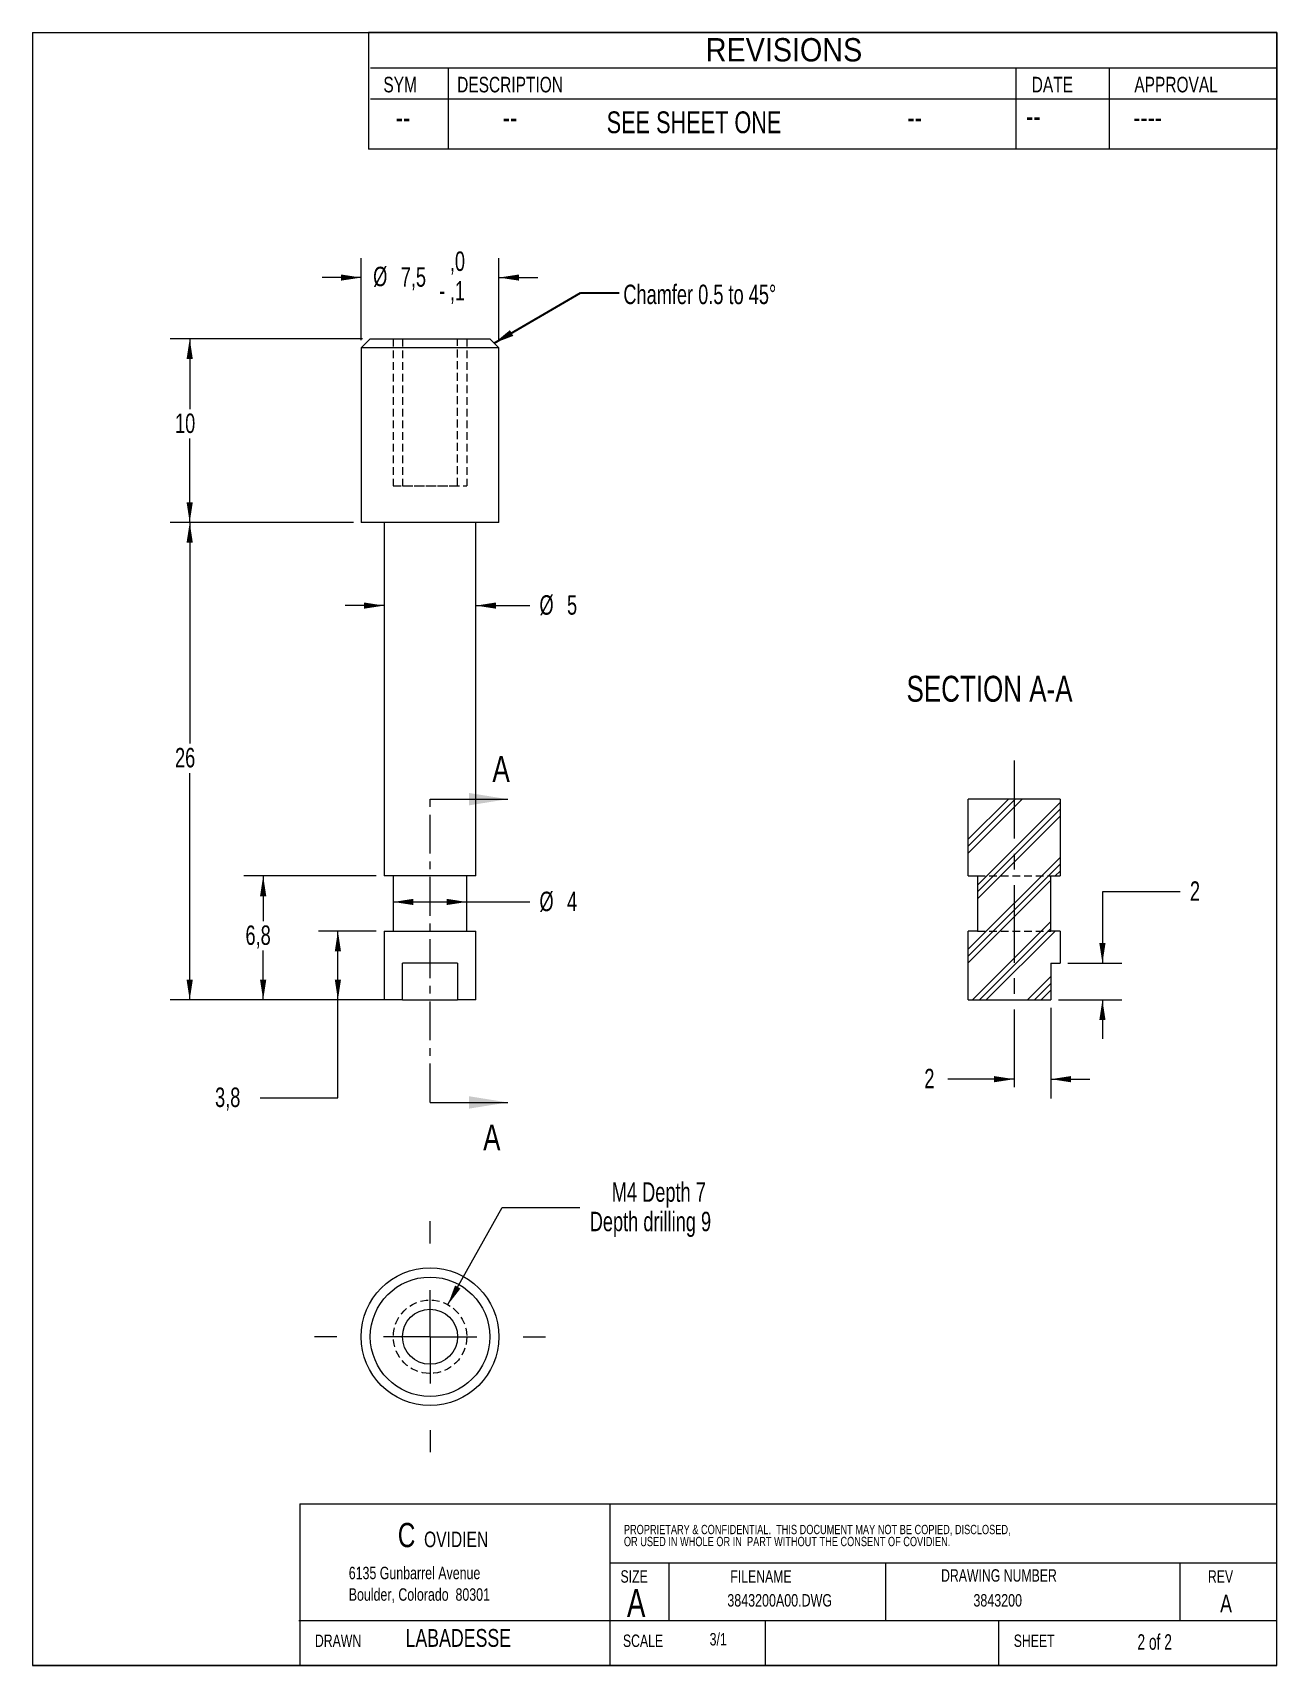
# Paper-space layout 'Sheet2' of a CAD drawing. Header units: millimetres. Extents: x 6 to 210, y 6 to 273.
import ezdxf

# ---------------------------------------------------------------- set-up
doc = ezdxf.new("R2010")
doc.units = ezdxf.units.MM
for name, pattern in [('CENTER', [10.16, 6.35, -1.27, 1.27, -1.27]), ('CENTERX2', [20.32, 12.7, -2.54, 2.54, -2.54]), ('HIDDEN', [1.905, 1.27, -0.635])]:
    doc.linetypes.add(name, pattern=pattern)
doc.styles.add('SLDTEXTSTYLE0', font='TXT', dxfattribs={"width": 0.736842})
doc.styles.add('SLDTEXTSTYLE1', font='TXT', dxfattribs={"width": 0.744681})
doc.styles.add('SLDTEXTSTYLE3', font='TXT', dxfattribs={"width": 0.7})
doc.styles.add('SLDTEXTSTYLE4', font='TXT', dxfattribs={"width": 0.75})
doc.styles.add('SLDTEXTSTYLE5', font='TXT', dxfattribs={"width": 0.921053})
doc.styles.add('SLDTEXTSTYLE6', font='TXT', dxfattribs={"width": 0.663121})
doc.dimstyles.new('SLDDIMSTYLE0', dxfattribs={"dimtxt": 3.175, "dimasz": 3.302, "dimexe": 0, "dimexo": 0.0625, "dimgap": 0.79375, "dimtad": 0, "dimtih": 1, "dimtoh": 1, "dimdec": 0, "dimlfac": 0.333333, "dimrnd": 1e-09, "dimzin": 12, "dimdsep": 46, "dimtxsty": 'SLDTEXTSTYLE3', "dimsah": 1, "dimcen": 0.09, "dimadec": 0, "dimazin": 0, "dimtfac": 1, "dimtdec": 0, "dimtofl": 0, "dimtmove": 0, "dimatfit": 3, "dimfxl": 0, "dimtolj": 1, "dimtzin": 12, "dimarcsym": 0})
doc.dimstyles.new('SLDDIMSTYLE1', dxfattribs={"dimtxt": 3.175, "dimasz": 3.302, "dimexe": 0, "dimexo": 0.0625, "dimgap": 0.79375, "dimtad": 0, "dimtih": 1, "dimtoh": 1, "dimdec": 0, "dimlfac": 0.333333, "dimrnd": 1e-09, "dimzin": 12, "dimdsep": 46, "dimtxsty": 'SLDTEXTSTYLE3', "dimsah": 1, "dimcen": 0.09, "dimadec": 0, "dimazin": 0, "dimtfac": 1, "dimtdec": 0, "dimtofl": 0, "dimtmove": 0, "dimatfit": 3, "dimfxl": 0, "dimtolj": 1, "dimtzin": 12, "dimarcsym": 0})
doc.dimstyles.new('SLDDIMSTYLE2', dxfattribs={"dimtxt": 3.175, "dimasz": 3.302, "dimexe": 0, "dimexo": 0.0625, "dimgap": 0.79375, "dimtad": 0, "dimtih": 1, "dimtoh": 1, "dimdec": 1, "dimlfac": 0.333333, "dimrnd": 1e-09, "dimzin": 12, "dimdsep": 46, "dimtxsty": 'SLDTEXTSTYLE3', "dimsah": 1, "dimcen": 0.09, "dimadec": 0, "dimazin": 0, "dimtfac": 1, "dimtdec": 1, "dimtofl": 0, "dimtmove": 0, "dimatfit": 3, "dimfxl": 0, "dimtolj": 1, "dimtzin": 12, "dimarcsym": 0})
doc.dimstyles.new('SLDDIMSTYLE3', dxfattribs={"dimtxt": 3.175, "dimasz": 3.302, "dimexe": 0, "dimexo": 0.0625, "dimgap": 0.79375, "dimtad": 0, "dimtih": 1, "dimtoh": 1, "dimdec": 1, "dimlfac": 0.333333, "dimrnd": 1e-09, "dimzin": 12, "dimdsep": 46, "dimtxsty": 'SLDTEXTSTYLE3', "dimsah": 1, "dimcen": 0.09, "dimadec": 0, "dimazin": 0, "dimtol": 1, "dimtm": 0.1, "dimtfac": 1, "dimtdec": 1, "dimtofl": 0, "dimtmove": 0, "dimatfit": 3, "dimfxl": 0, "dimtolj": 1, "dimarcsym": 0})
doc.dimstyles.new('SLDDIMSTYLE4', dxfattribs={"dimtxt": 0, "dimasz": 3.302, "dimexe": 0, "dimexo": 0.0625, "dimgap": 0, "dimtad": 0, "dimtih": 1, "dimtoh": 1, "dimdec": 0, "dimrnd": 1e-09, "dimzin": 0, "dimdsep": 46, "dimtxsty": 'Standard', "dimsah": 1, "dimcen": 0.09, "dimadec": 0, "dimazin": 0, "dimtfac": 3.302, "dimtdec": 0, "dimtofl": 0, "dimtmove": 0, "dimatfit": 3, "dimfxl": 0, "dimtolj": 1, "dimtzin": 0, "dimarcsym": 0})
doc.dimstyles.new('SLDDIMSTYLE5', dxfattribs={"dimtxt": 3.175, "dimasz": 3.302, "dimexe": 0, "dimexo": 0.0625, "dimgap": 0.79375, "dimtad": 0, "dimtih": 1, "dimtoh": 1, "dimlfac": 0.333333, "dimrnd": 1e-09, "dimzin": 12, "dimdsep": 46, "dimtxsty": 'SLDTEXTSTYLE3', "dimsah": 1, "dimcen": 0.09, "dimadec": 0, "dimazin": 0, "dimtfac": 1, "dimtmove": 0, "dimatfit": 3, "dimfxl": 0, "dimtolj": 1, "dimtzin": 12, "dimarcsym": 0})

# ---------------------------------------------------------------- blocks, each defined once
blk = doc.blocks.new('SW_NOTE_1')
at = {"color": 0, "linetype": 'Continuous', "lineweight": 0, "char_height": 1.524, "attachment_point": 1, "style": 'SLDTEXTSTYLE0'}
for s, insert in [('OR USED IN WHOLE OR IN  PART WITHOUT THE CONSENT OF COVIDIEN.', (0, 0)), ('PROPRIETARY & CONFIDENTIAL.  THIS DOCUMENT MAY NOT BE COPIED, DISCLOSED,', (0, 1.96))]:
    blk.add_mtext(s, dxfattribs=dict(at, insert=insert))
blk = doc.blocks.new('SW_NOTE_2')
at = {"color": 0, "linetype": 'Continuous', "lineweight": 0, "attachment_point": 1, "style": 'SLDTEXTSTYLE4'}
for s, insert, char_height in [('C', (0, 5.11), 3.96), ('OVIDIEN', (4.29, 3.69), 2.54)]:
    blk.add_mtext(s, dxfattribs=dict(at, insert=insert, char_height=char_height))
blk = doc.blocks.new('*D5')
at = {"color": 7, "linetype": 'Continuous', "lineweight": 0}
for p, q in [((58.73, 193.04), (28.83, 193.04)), ((32, 193.04), (32, 156.93)), ((32, 115.04), (32, 152.11)), ((62.48, 115.04), (28.83, 115.04))]:
    blk.add_line(p, q, dxfattribs=at)
for points in [[(32, 193.04), (31.49, 189.74), (32.51, 189.74)], [(32, 115.04), (32.51, 118.35), (31.49, 118.35)]]:
    blk.add_solid(points, dxfattribs=at)
at = {"color": 7, "linetype": 'Continuous', "lineweight": 0, "insert": (29.6, 156.21), "char_height": 3.175, "attachment_point": 1, "style": 'SLDTEXTSTYLE3'}
blk.add_mtext('26', dxfattribs=at)
blk = doc.blocks.new('*D6')
at = {"color": 7, "linetype": 'Continuous', "lineweight": 0}
for p, q in [((63.75, 179.46), (57.4, 179.46)), ((78.75, 179.46), (87.55, 179.46))]:
    blk.add_line(p, q, dxfattribs=at)
for points in [[(63.75, 179.46), (60.45, 179.97), (60.45, 178.95)], [(78.75, 179.46), (82.05, 178.95), (82.05, 179.97)]]:
    blk.add_solid(points, dxfattribs=at)
at = {"color": 7, "linetype": 'Continuous', "lineweight": 0, "attachment_point": 1, "style": 'SLDTEXTSTYLE3'}
for s, insert, char_height in [('%%c', (89.13, 181.15), 3.175), ('5', (93.63, 181.15), 3.17)]:
    blk.add_mtext(s, dxfattribs=dict(at, insert=insert, char_height=char_height))
blk = doc.blocks.new('*D7')
at = {"color": 7, "linetype": 'Continuous', "lineweight": 0}
for p, q in [((62.48, 126.29), (53.03, 126.29)), ((56.21, 115.04), (56.21, 126.29)), ((65.48, 115.04), (53.03, 115.04)), ((56.21, 99.04), (56.21, 115.04)), ((43.51, 99.04), (56.21, 99.04))]:
    blk.add_line(p, q, dxfattribs=at)
for points in [[(56.21, 126.29), (55.7, 122.99), (56.71, 122.99)], [(56.21, 115.04), (56.71, 118.35), (55.7, 118.35)]]:
    blk.add_solid(points, dxfattribs=at)
at = {"color": 7, "linetype": 'Continuous', "lineweight": 0, "insert": (36.14, 100.73), "char_height": 3.175, "attachment_point": 1, "style": 'SLDTEXTSTYLE3'}
blk.add_mtext('3,8', dxfattribs=at)
blk = doc.blocks.new('*D8')
at = {"color": 7, "linetype": 'Continuous', "lineweight": 0}
for p, q in [((62.48, 135.29), (40.83, 135.29)), ((44, 135.29), (44, 127.93)), ((44, 115.04), (44, 123.11)), ((65.48, 115.04), (40.83, 115.04))]:
    blk.add_line(p, q, dxfattribs=at)
for points in [[(44, 135.29), (43.49, 131.99), (44.51, 131.99)], [(44, 115.04), (44.51, 118.35), (43.49, 118.35)]]:
    blk.add_solid(points, dxfattribs=at)
at = {"color": 7, "linetype": 'Continuous', "lineweight": 0, "insert": (41.11, 127.21), "char_height": 3.175, "attachment_point": 1, "style": 'SLDTEXTSTYLE3'}
blk.add_mtext('6,8', dxfattribs=at)
blk = doc.blocks.new('*D9')
at = {"color": 7, "linetype": 'Continuous', "lineweight": 0}
for p, q in [((65.25, 131.05), (77.25, 131.05)), ((77.25, 131.05), (87.55, 131.05))]:
    blk.add_line(p, q, dxfattribs=at)
for points in [[(65.25, 131.05), (68.55, 130.54), (68.55, 131.56)], [(77.25, 131.05), (73.95, 131.56), (73.95, 130.54)]]:
    blk.add_solid(points, dxfattribs=at)
at = {"color": 7, "linetype": 'Continuous', "lineweight": 0, "attachment_point": 1, "style": 'SLDTEXTSTYLE3'}
for s, insert, char_height in [('%%c', (89.13, 132.73), 3.175), ('4', (93.63, 132.73), 3.17)]:
    blk.add_mtext(s, dxfattribs=dict(at, insert=insert, char_height=char_height))
blk = doc.blocks.new('*D10')
at = {"color": 7, "linetype": 'Continuous', "lineweight": 0}
for p, q in [((60.23, 223.04), (28.83, 223.04)), ((32, 223.04), (32, 211.55)), ((32, 193.04), (32, 206.73)), ((58.73, 193.04), (28.83, 193.04))]:
    blk.add_line(p, q, dxfattribs=at)
for points in [[(32, 223.04), (31.49, 219.74), (32.51, 219.74)], [(32, 193.04), (32.51, 196.35), (31.49, 196.35)]]:
    blk.add_solid(points, dxfattribs=at)
at = {"color": 7, "linetype": 'Continuous', "lineweight": 0, "insert": (29.6, 210.83), "char_height": 3.175, "attachment_point": 1, "style": 'SLDTEXTSTYLE3'}
blk.add_mtext('10', dxfattribs=at)
blk = doc.blocks.new('*D11')
at = {"color": 7, "linetype": 'Continuous', "lineweight": 0}
for p, q in [((60, 222.81), (60, 236.22)), ((82.5, 222.81), (82.5, 236.22)), ((60, 233.04), (53.65, 233.04)), ((82.5, 233.04), (88.85, 233.04))]:
    blk.add_line(p, q, dxfattribs=at)
for points in [[(60, 233.04), (56.7, 233.55), (56.7, 232.54)], [(82.5, 233.04), (85.8, 232.54), (85.8, 233.55)]]:
    blk.add_solid(points, dxfattribs=at)
at = {"color": 7, "linetype": 'Continuous', "lineweight": 0, "attachment_point": 1, "style": 'SLDTEXTSTYLE3'}
for s, insert, char_height in [('%%c', (61.97, 234.81), 3.175), ('7,5', (66.47, 234.73), 3.175), (',0', (74.49, 237.3), 3.175), (',1', (74.49, 232.48), 3.175), ('-', (72.73, 232.48), 3.17)]:
    blk.add_mtext(s, dxfattribs=dict(at, insert=insert, char_height=char_height))
blk = doc.blocks.new('SW_HATCH_0')
at = {"color": 0, "linetype": 'Continuous', "lineweight": 0}
for p, q in [((0, 0), (8.8, 8.8)), ((0, 1.12), (7.67, 8.8)), ((0, 2.25), (6.55, 8.8)), ((1.5, -5.24), (15, 8.26)), ((1.5, -6.36), (15, 7.14)), ((1.5, -7.48), (15, 6.02)), ((0, -15.72), (15, -0.72)), ((0, -16.84), (15, -1.84)), ((0, -17.96), (13.5, -4.46)), ((14.21, -3.75), (15, -2.96)), ((0.7, -24), (13.5, -11.2)), ((1.82, -24), (13.5, -12.32)), ((2.94, -24), (14.19, -12.75)), ((9.68, -24), (13.5, -20.18)), ((10.8, -24), (13.5, -21.3)), ((11.92, -24), (13.5, -22.42))]:
    blk.add_line(p, q, dxfattribs=at)
blk = doc.blocks.new('*D13')
at = {"color": 7, "linetype": 'Continuous', "lineweight": 0}
for p, q in [((172.66, 113.77), (172.66, 98.93)), ((166.66, 102.1), (155.83, 102.1)), ((172.66, 102.1), (179.01, 102.1))]:
    blk.add_line(p, q, dxfattribs=at)
for points in [[(166.66, 102.1), (163.36, 102.61), (163.36, 101.59)], [(172.66, 102.1), (175.97, 101.59), (175.97, 102.61)]]:
    blk.add_solid(points, dxfattribs=at)
at = {"color": 7, "linetype": 'Continuous', "lineweight": 0, "insert": (151.99, 103.79), "char_height": 3.17, "attachment_point": 1, "style": 'SLDTEXTSTYLE3'}
blk.add_mtext('2', dxfattribs=at)
blk = doc.blocks.new('*D14')
at = {"color": 7, "linetype": 'Continuous', "lineweight": 0}
for p, q in [((193.78, 132.72), (181.08, 132.72)), ((181.08, 132.72), (181.08, 121.04)), ((175.43, 121.04), (184.25, 121.04)), ((173.93, 115.04), (184.25, 115.04)), ((181.08, 115.04), (181.08, 108.69))]:
    blk.add_line(p, q, dxfattribs=at)
for points in [[(181.08, 121.04), (181.59, 124.35), (180.57, 124.35)], [(181.08, 115.04), (180.57, 111.74), (181.59, 111.74)]]:
    blk.add_solid(points, dxfattribs=at)
at = {"color": 7, "linetype": 'Continuous', "lineweight": 0, "insert": (195.37, 134.41), "char_height": 3.17, "attachment_point": 1, "style": 'SLDTEXTSTYLE3'}
blk.add_mtext('2', dxfattribs=at)
blk = doc.blocks.new('*D15')
at = {"color": 7, "linetype": 'Continuous', "lineweight": 0}
for p, q in [((74.18, 65.27), (83.05, 81.16)), ((83.05, 81.16), (95.75, 81.16))]:
    blk.add_line(p, q, dxfattribs=at)
blk.add_solid([(74.18, 65.27), (76.23, 67.9), (75.34, 68.4)], dxfattribs=at)
at = {"color": 7, "linetype": 'Continuous', "lineweight": 0, "char_height": 3.175, "attachment_point": 1, "style": 'SLDTEXTSTYLE3'}
for s, insert in [('M4 Depth 7', (100.94, 85.25)), ('Depth drilling 9', (97.34, 80.44))]:
    blk.add_mtext(s, dxfattribs=dict(at, insert=insert))
blk = doc.blocks.new('SW_CENTERMARKSYMBOL_0')
at = {"color": 0, "linetype": 'Continuous', "lineweight": 0}
for p, q in [((0, 15.24), (0, 18.87)), ((0, 0), (0, 7.62)), ((-15.24, 0), (-18.87, 0)), ((0, 0), (-7.62, 0)), ((0, 0), (0, -7.62)), ((0, 0), (7.62, 0)), ((15.24, 0), (18.87, 0)), ((0, -15.24), (0, -18.87))]:
    blk.add_line(p, q, dxfattribs=at)

psp = doc.layouts.new('Sheet2')

# ---------------------------------------------------------------- linework, layer by layer
at = {"color": 7, "linetype": 'Continuous', "lineweight": 0}
for p, q in [((6.35, 273.05), (209.55, 273.05)), ((6.35, 273.05), (6.35, 6.35)), ((209.55, 273.05), (61.214, 273.05)), ((61.214, 273.05), (61.214, 254)), ((209.55, 6.35), (209.55, 273.05)), ((209.55, 273.05), (209.55, 254)), ((209.55, 254), (61.214, 254)), ((71.253, 147.839), (83.953, 147.839)), ((71.253, 98.301), (83.953, 98.301)), ((209.55, 6.35), (209.55, 66.548)), ((209.55, 6.35), (209.55, 65.857)), ((209.55, 6.35), (209.55, 33.528)), ((209.55, 6.35), (6.35, 6.35)), ((6.35, 6.35), (209.55, 6.35)), ((209.55, 6.35), (6.35, 6.35)), ((209.55, 6.35), (49.985, 6.35))]:
    psp.add_line(p, q, dxfattribs=at)
at = {"color": 179, "linetype": 'Continuous', "lineweight": 0}
for p, q in [((61.519, 267.319), (209.651, 267.319)), ((74.219, 267.319), (74.219, 254)), ((166.929, 267.319), (166.929, 254)), ((182.169, 267.319), (182.169, 254)), ((61.519, 262.239), (209.651, 262.239))]:
    psp.add_line(p, q, dxfattribs=at)
at = {"color": 7, "linetype": 'Continuous', "lineweight": 15}
for p, q in [((61.503, 223.044), (60.003, 221.544)), ((60.003, 221.544), (60.003, 193.044)), ((82.503, 221.544), (60.003, 221.544)), ((61.503, 223.044), (81.003, 223.044)), ((82.503, 221.544), (81.003, 223.044)), ((82.503, 193.044), (82.503, 221.544)), ((82.503, 193.044), (60.003, 193.044)), ((63.753, 193.044), (63.753, 135.294)), ((78.753, 135.294), (78.753, 193.044)), ((159.165, 135.294), (159.165, 147.839)), ((174.165, 147.839), (159.165, 147.839)), ((174.165, 147.839), (174.165, 135.294)), ((78.753, 135.294), (63.753, 135.294)), ((65.253, 135.294), (65.253, 126.294)), ((77.253, 126.294), (77.253, 135.294)), ((159.165, 135.294), (160.665, 135.294)), ((160.665, 135.294), (160.665, 126.294)), ((172.665, 135.294), (174.165, 135.294)), ((172.665, 126.294), (172.665, 135.294)), ((63.753, 126.294), (63.753, 115.044)), ((63.753, 126.294), (78.753, 126.294)), ((78.753, 115.044), (78.753, 126.294)), ((159.165, 115.044), (159.165, 126.294)), ((160.665, 126.294), (159.165, 126.294)), ((174.165, 126.294), (172.665, 126.294)), ((174.165, 126.294), (174.165, 121.044)), ((75.753, 121.044), (66.753, 121.044)), ((66.753, 115.044), (66.753, 121.044)), ((75.753, 121.044), (75.753, 115.044)), ((172.665, 121.044), (174.165, 121.044)), ((172.665, 121.044), (172.665, 115.044)), ((66.753, 115.044), (63.753, 115.044)), ((66.753, 115.044), (75.753, 115.044)), ((78.753, 115.044), (75.753, 115.044)), ((159.165, 115.044), (172.665, 115.044))]:
    psp.add_line(p, q, dxfattribs=at)
at = {"color": 7, "linetype": 'HIDDEN', "lineweight": 0}
for p, q in [((65.253, 223.044), (65.253, 199.044)), ((66.753, 223.044), (66.753, 199.044)), ((75.753, 199.044), (75.753, 223.044)), ((77.253, 223.044), (77.253, 199.044)), ((65.253, 199.044), (77.253, 199.044)), ((66.753, 199.044), (75.753, 199.044)), ((160.665, 135.294), (172.665, 135.294)), ((160.665, 126.294), (172.665, 126.294))]:
    psp.add_line(p, q, dxfattribs=at)
at = {"color": 7, "linetype": 'CENTERX2', "lineweight": 0}
psp.add_line((166.665, 154.136), (166.665, 100.332), dxfattribs=at)
at = {"color": 7, "linetype": 'CENTER', "lineweight": 0}
psp.add_line((71.253, 98.301), (71.253, 147.839), dxfattribs=at)
at = {"color": 5, "linetype": 'Continuous', "lineweight": 0}
for p, q in [((49.985, 32.746), (209.55, 32.746)), ((49.985, 32.746), (49.985, 6.35)), ((100.62, 32.746), (100.62, 6.35)), ((100.62, 23.094), (209.55, 23.094)), ((110.272, 23.094), (110.272, 13.696)), ((145.676, 23.094), (145.676, 13.696)), ((193.75, 23.094), (193.75, 13.696)), ((49.82, 13.696), (209.55, 13.696)), ((126.02, 13.696), (126.02, 6.35)), ((164.12, 13.696), (164.12, 6.35))]:
    psp.add_line(p, q, dxfattribs=at)
at = {"color": 7, "linetype": 'Continuous', "lineweight": 15}
for radius in [11.25, 9.75, 4.5]:
    psp.add_circle((71.253, 60.029), radius, dxfattribs=at)
at = {"color": 7, "linetype": 'HIDDEN', "lineweight": 0}
psp.add_circle((71.253, 60.029), 6, dxfattribs=at)
at = {"color": 7, "linetype": 'Continuous', "lineweight": 0}
for points in [[(83.953, 147.839), (77.603, 148.855), (77.603, 146.823)], [(83.953, 98.301), (77.603, 99.317), (77.603, 97.285)]]:
    psp.add_solid(points, dxfattribs=at)

# ---------------------------------------------------------------- block references
for name, p in [('SW_HATCH_0', (159.165, 139.044)), ('SW_CENTERMARKSYMBOL_0', (71.253, 60.029)), ('SW_NOTE_2', (65.99, 24.505))]:
    psp.add_blockref(name, p, dxfattribs=at)
at = {"color": 1, "linetype": 'Continuous', "lineweight": 0}
psp.add_blockref('SW_NOTE_1', (102.92, 27.342), dxfattribs=at)

# ---------------------------------------------------------------- texts
at = {"color": 7, "linetype": 'Continuous', "lineweight": 0, "attachment_point": 1}
for s, insert, char_height, style in [('REVISIONS', (116.295, 272.159), 3.81, 'SLDTEXTSTYLE5'), ('REVISIONS', (116.295, 272.159), 3.81, 'SLDTEXTSTYLE5'), ('SYM', (63.632, 265.835), 2.54, 'SLDTEXTSTYLE1'), ('SYM', (63.632, 265.835), 2.54, 'SLDTEXTSTYLE1'), ('DESCRIPTION ', (75.684, 265.835), 2.54, 'SLDTEXTSTYLE1'), ('DESCRIPTION ', (75.684, 265.835), 2.54, 'SLDTEXTSTYLE1'), ('DATE', (169.529, 265.835), 2.54, 'SLDTEXTSTYLE1'), ('DATE', (169.529, 265.835), 2.54, 'SLDTEXTSTYLE1'), ('APPROVAL', (186.294, 265.835), 2.54, 'SLDTEXTSTYLE1'), ('APPROVAL', (186.294, 265.835), 2.54, 'SLDTEXTSTYLE1'), ('--', (65.65, 260.961), 3.556, 'SLDTEXTSTYLE1'), ('--', (65.65, 260.961), 3.556, 'SLDTEXTSTYLE1'), ('--', (83.13, 260.961), 3.556, 'SLDTEXTSTYLE1'), ('--', (83.13, 260.961), 3.556, 'SLDTEXTSTYLE1'), ('SEE SHEET ONE', (100.111, 260.185), 3.556, 'SLDTEXTSTYLE1'), ('SEE SHEET ONE', (100.111, 260.185), 3.556, 'SLDTEXTSTYLE1'), ('--', (149.233, 260.961), 3.556, 'SLDTEXTSTYLE1'), ('--', (149.233, 260.961), 3.556, 'SLDTEXTSTYLE1'), ('--', (168.605, 261.176), 3.556, 'SLDTEXTSTYLE1'), ('--', (168.605, 261.176), 3.556, 'SLDTEXTSTYLE1'), ('----', (186.108, 260.991), 3.556, 'SLDTEXTSTYLE1'), ('----', (186.108, 260.991), 3.556, 'SLDTEXTSTYLE1'), ('Chamfer 0.5 to 45°', (102.829, 231.885), 3.175, 'SLDTEXTSTYLE3'), ('SECTION A-A ', (149.078, 167.991), 4.23333, 'SLDTEXTSTYLE4'), ('6135 Gunbarrel Avenue', (57.982, 22.453), 2.032, 'SLDTEXTSTYLE1'), ('SIZE', (102.364, 21.882), 2.032, 'SLDTEXTSTYLE0'), ('FILENAME', (120.304, 21.882), 2.032, 'SLDTEXTSTYLE0'), ('DRAWING NUMBER', (154.725, 22.051), 2.032, 'SLDTEXTSTYLE0'), ('REV', (198.312, 21.882), 2.032, 'SLDTEXTSTYLE0'), ('Boulder, Colorado  80301', (57.982, 18.935), 2.032, 'SLDTEXTSTYLE1'), ('3843200A00.DWG', (119.818, 17.986), 2.032, 'SLDTEXTSTYLE4'), ('3843200', (160.013, 17.986), 2.032, 'SLDTEXTSTYLE4'), ('A', (200.31, 17.908), 2.91, 'SLDTEXTSTYLE1'), ('DRAWN', (52.455, 11.382), 2.032, 'SLDTEXTSTYLE0'), ('LABADESSE', (67.254, 12.282), 2.9104, 'SLDTEXTSTYLE1'), ('SCALE', (102.763, 11.382), 2.032, 'SLDTEXTSTYLE0'), ('3/1', (116.921, 11.632), 2.032, 'SLDTEXTSTYLE1'), ('SHEET', (166.596, 11.382), 2.032, 'SLDTEXTSTYLE0'), ('2 of 2', (186.796, 11.437), 2.54, 'SLDTEXTSTYLE6')]:
    psp.add_mtext(s, dxfattribs=dict(at, insert=insert, char_height=char_height, style=style))
at = {"color": 7, "linetype": 'Continuous', "char_height": 4.233, "attachment_point": 1, "style": 'SLDTEXTSTYLE4'}
for insert in [(81.447, 154.902), (79.929, 94.688)]:
    psp.add_mtext('A', dxfattribs=dict(at, insert=insert))
at = {"color": 5, "linetype": 'Continuous', "lineweight": 0, "insert": (103.423, 18.83), "char_height": 4.572, "attachment_point": 1, "style": 'SLDTEXTSTYLE0'}
psp.add_mtext('A', dxfattribs=at)

# ---------------------------------------------------------------- dimensions: what is measured, and where the dimension line sits
at = {"color": 7, "linetype": 'Continuous', "lineweight": 0}
for base, p1, p2, dimstyle, picture, middle in [((82.503, 233.044), (60.003, 221.544), (82.503, 221.544), 'SLDDIMSTYLE3', '*D11', (69.998, 233.044)), ((78.753, 179.462), (63.753, 193.044), (78.753, 193.044), 'SLDDIMSTYLE1', '*D6', (92.503, 179.462)), ((77.253, 131.047), (65.253, 135.294), (77.253, 135.294), 'SLDDIMSTYLE0', '*D9', (92.503, 131.047))]:
    dim = psp.add_linear_dim(base=base, p1=p1, p2=p2, text='%%c<>', dimstyle=dimstyle, dxfattribs=at)
    dim.commit()
    dim.dimension.update_dxf_attribs({"geometry": picture, "text_midpoint": middle, "dimtype": 160})
for base, p1, p2, dimstyle, picture, middle in [((32.003, 193.044), (61.503, 223.044), (60.003, 193.044), 'SLDDIMSTYLE0', '*D10', (32.003, 209.14)), ((44.002879487, 115.043856117), (63.752879487, 135.293856117), (66.752879487, 115.043856117), 'SLDDIMSTYLE2', '*D8', (44.002879487, 125.520517484)), ((181.078, 121.044), (172.665, 115.044), (174.165, 121.044), 'SLDDIMSTYLE1', '*D14', (181.078, 132.722)), ((56.205551915, 126.293856117), (66.752879487, 115.043856117), (63.752879487, 126.293856117), 'SLDDIMSTYLE2', '*D7', (56.205551915, 99.043856117))]:
    dim = psp.add_linear_dim(base=base, p1=p1, p2=p2, angle=90, dimstyle=dimstyle, dxfattribs=at)
    dim.commit()
    dim.dimension.update_dxf_attribs({"geometry": picture, "text_midpoint": middle, "dimtype": 160})
dim = psp.add_linear_dim(base=(32.003, 115.044), p1=(60.003, 193.044), p2=(63.753, 115.044), angle=90, text='<>\\P\\P', dimstyle='SLDDIMSTYLE0', dxfattribs=at)
dim.commit()
dim.dimension.update_dxf_attribs({"geometry": '*D5', "text_midpoint": (32.003, 154.52), "dimtype": 160})
dim = psp.add_linear_dim(base=(172.665, 102.101), p1=(166.665, 100.332), p2=(172.665, 115.044), dimstyle='SLDDIMSTYLE1', dxfattribs=at)
dim.commit()
dim.dimension.update_dxf_attribs({"geometry": '*D13', "text_midpoint": (153.114, 102.101), "dimtype": 160})
dim = psp.add_diameter_dim_2p(p1=(68.328, 54.79), p2=(74.177, 65.268), text='M4 Depth 7\\PDepth drilling 9', dimstyle='SLDDIMSTYLE5', override={"dimpost": '<>'}, dxfattribs=at)
dim.commit()
dim.dimension.update_dxf_attribs({"geometry": '*D15', "text_midpoint": (111.779, 81.16), "dimtype": 163})

# ---------------------------------------------------------------- leaders
psp.add_leader([(81.721, 222.326), (95.805, 230.524), (102.155, 230.524)], dimstyle='SLDDIMSTYLE4', dxfattribs=at)

doc.saveas('drawing.dxf')
